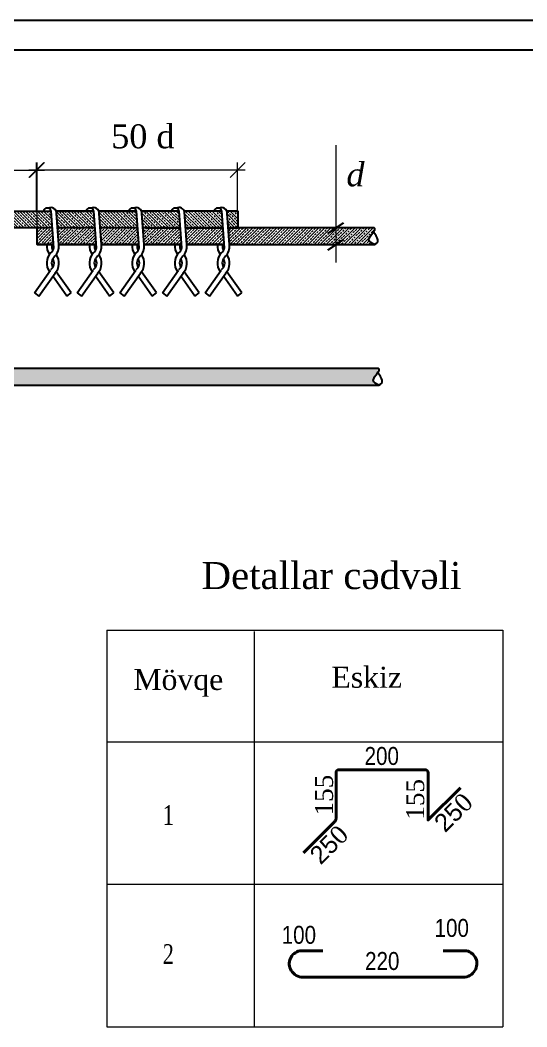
# Model space of a CAD drawing. Header units: millimetres. Extents: x 806395 to 2097197, y -233789 to 193681.
# Drawn here: x 2069115 to 2077578, y -101825 to -85002 of the extents above; entities that cross this region are included whole.
import ezdxf

# ---------------------------------------------------------------- set-up
doc = ezdxf.new("R2010")
doc.units = ezdxf.units.MM
doc.linetypes.add('ACAD_ISO02W100', pattern=[15, 12, -3])
doc.linetypes.add('ACAD_ISO04W100', pattern=[30, 24, -3, 0, -3])
for name, color, linetype, lineweight in [('APS_MADEIRA', 35, 'Continuous', 15), ('MARKALAR', 203, 'Continuous', 0), ('Olchu', 142, 'Continuous', 9), ('RAZREZ', 121, 'ACAD_ISO04W100', 15), ('rigel A1', 5, 'Continuous', 40), ('XAMUTLAR', 125, 'Continuous', 25)]:
    doc.layers.add(name, color=color, linetype=linetype, lineweight=lineweight)
doc.layers.add('text', color=7, linetype='Continuous')
doc.styles.add('400', font='times.ttf', dxfattribs={"width": 0.75, "height": 300})
doc.styles.add('Arial', font='arial.ttf')
doc.styles.get("Standard").update_dxf_attribs({"font": 'times.ttf'})
doc.styles.add('style1', font='A3TI(LA).TTF', dxfattribs={"height": 400})
doc.styles.add('style6', font='ARIALN.TTF', dxfattribs={"height": 300})
doc.styles.add('Times New Roman', font='times.ttf')
doc.dimstyles.new('DIM_100', dxfattribs={"dimscale": 100, "dimtxt": 400, "dimasz": 2.5, "dimexe": 1.25, "dimexo": 0.625, "dimtad": 1, "dimdec": 0, "dimtxsty": 'style1', "dimblk": 'OBLIQUE', "dimcen": 2.5, "dimdle": 1.25, "dimclrd": 251, "dimclre": 251, "dimaunit": 1, "dimadec": 3, "dimazin": 0, "dimtfac": 1, "dimtdec": 0, "dimtmove": 1, "dimatfit": 3, "dimfxl": 1.25, "dimlwd": 13, "dimlwe": 5, "dimarcsym": 0})
pattern_1 = [(315, (-11690110.735, -18123166.606), (50.28943428, 50.28943428), []), (315, (-11690085.59, -18123141.46), (50.28943428, 50.28943428), [35.56, -17.78])]

# ---------------------------------------------------------------- blocks, each defined once
blk = doc.blocks.new('_Oblique')
at = {"color": 0, "linetype": 'ByBlock', "lineweight": -2}
blk.add_line((-0.5, -0.5), (0.5, 0.5), dxfattribs=at)
blk = doc.blocks.new('*D146')
at = {"color": 251, "lineweight": 5, "ltscale": 15, "transparency": 16777216}
for p, q in [((2069386, -88197), (2069386, -87382)), ((2072746, -88197), (2072746, -87382))]:
    blk.add_line(p, q, dxfattribs=at)
at = {"color": 251, "linetype": 'ByBlock', "lineweight": 13, "ltscale": 15, "transparency": 16777216}
blk.add_line((2072871, -87507), (2069261, -87507), dxfattribs=at)
at = {"layer": 'Defpoints', "color": 0, "ltscale": 15, "transparency": 16777216}
for p in [(2069386, -87507), (2069386, -88259), (2072746, -88259)]:
    blk.add_point(p, dxfattribs=at)
at = {"color": 251, "lineweight": 13, "ltscale": 15, "transparency": 16777216, "xscale": 250, "yscale": 250, "zscale": 250, "rotation": 180}
blk.add_blockref('_Oblique', (2069386, -87507), dxfattribs=at)
at = {"color": 251, "lineweight": 13, "ltscale": 15, "transparency": 16777216, "xscale": 250, "yscale": 250, "zscale": 250}
blk.add_blockref('_Oblique', (2072746, -87507), dxfattribs=at)
at = {"color": 0, "lineweight": 15, "ltscale": 15, "transparency": 16777216, "insert": (2071108, -86947), "char_height": 300, "attachment_point": 5, "style": 'style6', "bg_fill": 3, "box_fill_scale": 1.1, "bg_fill_color": 9, "bg_fill_true_color": 13158600, "bg_fill_transparency": 0}
blk.add_mtext('{\\fTimes New Roman|b0|i0|c238|p18; \\fTimes New Roman|b0|i0|c204|p18;\\H1.33333x;50\\fTimes New Roman|b0|i0|c238|p18; d}', dxfattribs=at)
blk = doc.blocks.new('*D140')
at = {"color": 251, "lineweight": 5, "ltscale": 15, "transparency": 16777216}
for p, q in [((2066412, -90480), (2066412, -87382)), ((2069398, -88690), (2069398, -87382))]:
    blk.add_line(p, q, dxfattribs=at)
at = {"color": 251, "linetype": 'ByBlock', "lineweight": 13, "ltscale": 15, "transparency": 16777216}
blk.add_line((2066287, -87507), (2069523, -87507), dxfattribs=at)
at = {"layer": 'Defpoints', "color": 0, "ltscale": 15, "transparency": 16777216}
for p in [(2069398, -87507), (2069398, -88753), (2066412, -90542)]:
    blk.add_point(p, dxfattribs=at)
at = {"color": 251, "lineweight": 13, "ltscale": 15, "transparency": 16777216, "xscale": 250, "yscale": 250, "zscale": 250, "rotation": 180}
blk.add_blockref('_Oblique', (2066412, -87507), dxfattribs=at)
at = {"color": 251, "lineweight": 13, "ltscale": 15, "transparency": 16777216, "xscale": 250, "yscale": 250, "zscale": 250}
blk.add_blockref('_Oblique', (2069398, -87507), dxfattribs=at)
at = {"color": 0, "lineweight": 15, "ltscale": 15, "transparency": 16777216, "insert": (2067905, -87189), "char_height": 300, "attachment_point": 5, "style": 'style6', "bg_fill": 3, "box_fill_scale": 1.1, "bg_fill_color": 9, "bg_fill_true_color": 13158600, "bg_fill_transparency": 0}
blk.add_mtext('{\\fTimes New Roman|b0|i0|c238|p18;\\H1.33333x;1.5xLaş}', dxfattribs=at)
blk = doc.blocks.new('ntnntyht')
at = {"lineweight": 25}
blk.add_line((1961564, -20955), (2003567, -20955), dxfattribs=at)
at = {"lineweight": 25, "ltscale": 15}
blk.add_line((2003045, -21477), (1963653, -21477), dxfattribs=at)

msp = doc.modelspace()

# ---------------------------------------------------------------- hatches: boundary and pattern name
at = {"layer": 'RAZREZ', "lineweight": 18}
h = msp.add_hatch(dxfattribs=at)
h.set_pattern_fill('ANSI33', color=256, scale=11.2, angle=180, style=0)
h.set_pattern_definition([(225, (-11690110.735, -18123166.606), (50.28943428, -50.28943428), []), (225, (-11690161.024, -18123166.606), (50.28943428, -50.28943428), [35.56, -17.78])])
h.paths.add_polyline_path([(2072525.564, -88752.614), (2072503.857, -88472.614), (2071879.403, -88472.614), (2071899.901, -88752.614)])
h.paths.add_polyline_path([(2071812.92, -88752.614), (2071791.213, -88472.614), (2071207.065, -88472.614), (2071166.759, -88472.614), (2071187.257, -88752.614)])
h.paths.add_polyline_path([(2074390.05, -88752.614), (2074390.05, -88472.614), (2072592.047, -88472.614), (2072612.546, -88752.614), (2072758.336, -88752.614)])
edge = h.paths.add_edge_path()
edge.add_spline(control_points=[(2075033.403, -88752.614), (2074986.877, -88729.878), (2074859.628, -88667.696), (2075081.201, -88497.921), (2075027.454, -88472.614)], knot_values=[0, 0, 0, 0, 0.111016897, 0.303631613, 0.303631613, 0.303631613, 0.303631613], degree=3, periodic=0)
edge.add_line((2075027.454, -88472.614), (2074393.509, -88472.614))
edge.add_line((2074393.509, -88472.614), (2074390.05, -88475.011))
edge.add_line((2074390.05, -88475.011), (2074390.05, -88752.614))
edge.add_line((2074390.05, -88752.614), (2075033.403, -88752.614))
h.paths.add_polyline_path([(2071100.276, -88752.614), (2071078.569, -88472.614), (2071078.336, -88472.614), (2070454.115, -88472.614), (2070474.613, -88752.614)])
h.paths.add_polyline_path([(2070387.632, -88752.614), (2070365.925, -88472.614), (2069741.471, -88472.614), (2069761.969, -88752.614)])
h.paths.add_polyline_path([(2069653.281, -88472.614), (2069398.336, -88472.614), (2069398.336, -88752.614), (2069674.988, -88752.614)])
at = {"layer": 'XAMUTLAR', "lineweight": 0}
h = msp.add_hatch(dxfattribs=at)
h.set_pattern_fill('BRASS', color=256, scale=11.2, angle=315, style=0)
h.set_pattern_definition(pattern_1)
edge = h.paths.add_edge_path()
edge.add_line((2068046.945, -90822.445), (2068043.486, -90824.842))
edge.add_line((2068043.486, -90824.842), (2068043.486, -91102.445))
edge.add_line((2068043.486, -91102.445), (2075106.499, -91102.445))
edge.add_spline(control_points=[(2075106.499, -91102.445), (2075059.973, -91079.709), (2074932.725, -91017.526), (2075154.297, -90847.752), (2075100.551, -90822.445)], knot_values=[0, 0, 0, 0, 0.111016897, 0.303631613, 0.303631613, 0.303631613, 0.303631613], degree=3, periodic=0)
edge.add_line((2075100.551, -90822.445), (2068046.945, -90822.445))
edge = h.paths.add_edge_path()
edge.add_spline(control_points=[(2061552.002, -88192.614), (2061593.851, -88217.921), (2061372.279, -88387.696), (2061499.527, -88449.878), (2061546.053, -88472.614)], knot_values=[0, 0, 0, 0, 0.192614716, 0.303631613, 0.303631613, 0.303631613, 0.303631613], degree=3, periodic=0)
edge.add_line((2061546.053, -88472.614), (2068052.02, -88472.614))
edge.add_line((2068052.02, -88472.614), (2068052.02, -88192.614))
edge.add_line((2068052.02, -88192.614), (2061552.002, -88192.614))
h = msp.add_hatch(dxfattribs=at)
h.set_pattern_fill('BRASS', color=256, scale=11.2, angle=315, style=0)
h.set_pattern_definition(pattern_1)
h.paths.add_polyline_path([(2072592.047, -88472.614), (2072571.548, -88192.614), (2072758.336, -88192.614), (2072758.336, -88472.614)])
edge = h.paths.add_edge_path()
edge.add_arc((2071766.75, -88228.655), 94.987, 9.7435302, 22.2983863, ccw=False)
edge.add_line((2071860.366, -88212.58), (2071879.403, -88472.614))
edge.add_line((2071879.403, -88472.614), (2072503.857, -88472.614))
edge.add_line((2072503.857, -88472.614), (2072482.151, -88192.614))
edge.add_line((2072482.151, -88192.614), (2071854.633, -88192.614))
edge = h.paths.add_edge_path()
edge.add_line((2071166.759, -88472.614), (2071149.18, -88232.502))
edge.add_arc((2071054.116, -88228.819), 95.136, 357.7808292, 382.3680521)
edge.add_line((2071142.094, -88192.614), (2071769.506, -88192.614))
edge.add_line((2071769.506, -88192.614), (2071791.213, -88472.614))
edge.add_line((2071791.213, -88472.614), (2071166.759, -88472.614))
edge = h.paths.add_edge_path()
edge.add_arc((2070341.472, -88228.819), 95.136, -2.2191709, 22.3680521, ccw=False)
edge.add_line((2070436.536, -88232.502), (2070454.115, -88472.614))
edge.add_line((2070454.115, -88472.614), (2071078.569, -88472.614))
edge.add_line((2071078.569, -88472.614), (2071056.862, -88192.614))
edge.add_line((2071056.862, -88192.614), (2070429.45, -88192.614))
h.paths.add_polyline_path([(2069631.574, -88192.614), (2069653.281, -88472.614), (2067202.856, -88472.614), (2067202.856, -88192.614)])
edge = h.paths.add_edge_path()
edge.add_arc((2069628.828, -88228.819), 95.136, -2.2191708, 22.3680521, ccw=False)
edge.add_line((2069723.892, -88232.502), (2069741.471, -88472.614))
edge.add_line((2069741.471, -88472.614), (2070365.925, -88472.614))
edge.add_line((2070365.925, -88472.614), (2070344.218, -88192.614))
edge.add_line((2070344.218, -88192.614), (2069716.805, -88192.614))

# ---------------------------------------------------------------- linework, layer by layer
at = {"color": 0, "lineweight": 15}
for p, q in [((2070559.992, -95194.416), (2077175.817, -95194.416)), ((2070559.992, -95194.416), (2070559.992, -101824.939)), ((2077175.817, -95194.416), (2077175.817, -101824.939)), ((2073022.126, -95220.277), (2073022.126, -101824.939)), ((2070559.992, -97060.163), (2077175.817, -97060.163)), ((2070559.992, -99442.551), (2077175.817, -99442.551)), ((2070559.992, -101824.939), (2077175.817, -101824.939))]:
    msp.add_line(p, q, dxfattribs=at)
at = {"layer": 'MARKALAR'}
msp.add_line((2074390.05, -89050.689), (2074390.05, -87090.872), dxfattribs=at)
at = {"layer": 'MARKALAR', "lineweight": 30}
for p, q in [((2074254.654, -88568.818), (2074516.537, -88387.377)), ((2074254.654, -88848.818), (2074516.537, -88667.377))]:
    msp.add_line(p, q, dxfattribs=at)
at = {"layer": 'rigel A1', "color": 0}
for p, q in [((2073783.233, -100555.557), (2074171.866, -100555.557)), ((2076569.726, -100555.557), (2076181.093, -100555.557)), ((2073839.846, -100994.692), (2076513.113, -100994.692))]:
    msp.add_line(p, q, dxfattribs=at)
msp.add_lwpolyline([(2073847.998, -98915.48), (2074368.635, -98394.843, 0.198912367), (2074391.132, -98340.53), (2074391.132, -97578.635, -0.414213562), (2074442.339, -97527.427), (2075876.141, -97527.427, -0.414213562), (2075927.348, -97578.635), (2075927.348, -98366.165, 0.668178638), (2075931.719, -98367.975), (2076470.482, -97829.212)], format="xyb", dxfattribs=at)
for centre, radius, start, end in [((2073828.626, -100769.581), 218.785, 101.9746321, 211.167413), ((2076524.333, -100769.581), 218.785, 328.832587, 78.0253679), ((2073839.846, -100762.794), 231.897, 211.167413, 270), ((2076513.113, -100762.794), 231.897, 270, 328.832587)]:
    msp.add_arc(centre, radius, start, end, dxfattribs=at)
at = {"layer": 'XAMUTLAR'}
for p, q in [((2069679.066, -88805.217), (2069631.574, -88192.614)), ((2070344.218, -88192.614), (2069716.805, -88192.614)), ((2070391.71, -88805.217), (2070344.218, -88192.614)), ((2071056.862, -88192.614), (2070429.45, -88192.614)), ((2071104.354, -88805.217), (2071056.862, -88192.614)), ((2071769.506, -88192.614), (2071142.094, -88192.614)), ((2071816.998, -88805.217), (2071769.506, -88192.614)), ((2072482.151, -88192.614), (2071854.633, -88192.614)), ((2071899.901, -88752.614), (2071860.366, -88212.58)), ((2072529.642, -88805.217), (2072482.151, -88192.614)), ((2072758.336, -88192.614), (2072571.548, -88192.614)), ((2072612.546, -88752.614), (2072574.469, -88232.502)), ((2072758.336, -88472.614), (2072758.336, -88192.614)), ((2069398.336, -88752.614), (2069398.336, -88472.614)), ((2070365.925, -88472.614), (2069741.471, -88472.614)), ((2070365.925, -88472.614), (2069741.471, -88472.614)), ((2071078.569, -88472.614), (2070454.115, -88472.614)), ((2071078.569, -88472.614), (2070454.115, -88472.614)), ((2071373.851, -88472.614), (2071166.759, -88472.614)), ((2071791.213, -88472.614), (2071166.759, -88472.614)), ((2071207.065, -88472.614), (2071791.213, -88472.614)), ((2072503.857, -88472.614), (2071879.403, -88472.614)), ((2071879.403, -88472.614), (2072503.857, -88472.614)), ((2073053.851, -88472.614), (2072592.047, -88472.614)), ((2072592.047, -88472.614), (2072758.336, -88472.614)), ((2069674.988, -88752.614), (2069398.336, -88752.614)), ((2070387.632, -88752.614), (2069761.969, -88752.614)), ((2071100.276, -88752.614), (2070474.613, -88752.614)), ((2071078.336, -88752.614), (2071100.276, -88752.614)), ((2071812.92, -88752.614), (2071187.257, -88752.614)), ((2071187.257, -88752.614), (2071812.92, -88752.614)), ((2072525.564, -88752.614), (2071899.901, -88752.614)), ((2071899.901, -88752.614), (2072525.564, -88752.614)), ((2072758.336, -88752.614), (2072612.546, -88752.614)), ((2072612.546, -88752.614), (2072758.336, -88752.614)), ((2069353.204, -89561.292), (2069623.806, -89177.923)), ((2069426.406, -89612.961), (2069697.008, -89229.592)), ((2069893.783, -89612.075), (2069660.407, -89281.445)), ((2069966.985, -89560.406), (2069716.736, -89205.873)), ((2070065.848, -89561.292), (2070336.451, -89177.923)), ((2070139.05, -89612.961), (2070409.652, -89229.592)), ((2070606.427, -89612.075), (2070373.051, -89281.445)), ((2070679.629, -89560.406), (2070429.38, -89205.873)), ((2070778.493, -89561.292), (2071049.095, -89177.923)), ((2070851.694, -89612.961), (2071122.296, -89229.592)), ((2071319.071, -89612.075), (2071085.695, -89281.445)), ((2071392.273, -89560.406), (2071142.024, -89205.873)), ((2071491.137, -89561.292), (2071761.739, -89177.923)), ((2071564.338, -89612.961), (2071834.94, -89229.592)), ((2072031.716, -89612.075), (2071798.339, -89281.445)), ((2072104.917, -89560.406), (2071854.669, -89205.873)), ((2072203.781, -89561.292), (2072474.383, -89177.923)), ((2072276.982, -89612.961), (2072547.584, -89229.592)), ((2072744.36, -89612.075), (2072510.983, -89281.445)), ((2072817.561, -89560.406), (2072567.313, -89205.873)), ((2069353.204, -89561.292), (2069426.406, -89612.961)), ((2069893.783, -89612.075), (2069966.985, -89560.406)), ((2070065.848, -89561.292), (2070139.05, -89612.961)), ((2070606.427, -89612.075), (2070679.629, -89560.406)), ((2070778.493, -89561.292), (2070851.694, -89612.961)), ((2071319.071, -89612.075), (2071392.273, -89560.406)), ((2071491.137, -89561.292), (2071564.338, -89612.961)), ((2072031.716, -89612.075), (2072104.917, -89560.406)), ((2072203.781, -89561.292), (2072276.982, -89612.961)), ((2072744.36, -89612.075), (2072817.561, -89560.406))]:
    msp.add_line(p, q, dxfattribs=at)
for points in [[(2061552.002, -88192.614), (2069631.574, -88192.614)], [(2069716.805, -88192.614), (2070344.218, -88192.614)], [(2070429.45, -88192.614), (2071056.862, -88192.614)], [(2071142.094, -88192.614), (2071207.065, -88192.614), (2071207.065, -88209.46)], [(2069653.281, -88472.614), (2061546.053, -88472.614)], [(2070365.925, -88472.614), (2069741.471, -88472.614)], [(2071078.569, -88472.614), (2070454.115, -88472.614)], [(2071078.569, -88472.614), (2071078.336, -88472.614), (2071078.336, -88472.614)], [(2071373.851, -88472.614), (2071373.851, -88472.614), (2071166.759, -88472.614)], [(2071791.213, -88472.614), (2071166.759, -88472.614)], [(2072503.857, -88472.614), (2071879.403, -88472.614)], [(2075027.454, -88472.614), (2072592.047, -88472.614)], [(2069398.336, -88745.815), (2069398.336, -88752.614), (2069674.988, -88752.614)], [(2069761.969, -88752.614), (2070387.632, -88752.614)], [(2070474.613, -88752.614), (2071100.276, -88752.614)], [(2071187.257, -88752.614), (2071812.92, -88752.614)], [(2071899.901, -88752.614), (2072525.564, -88752.614)], [(2072612.546, -88752.614), (2075033.403, -88752.614)], [(2075100.551, -90822.445), (2066245.483, -90822.445)], [(2066265.982, -91102.445), (2075106.499, -91102.445)]]:
    msp.add_lwpolyline(points, dxfattribs=at)
for centre, radius, start, end in [((2069805.743, -88778.646), 247.098, 173.9525566, 214.9028836), ((2069540.898, -88780.361), 140.386, 307.4350418, 349.8018143), ((2069786.008, -88778.677), 144.741, 169.6263925, 210.5974508), ((2069516.246, -88778.646), 247.098, 316.3935806, 6.0474435), ((2070518.387, -88778.646), 247.098, 173.9525566, 214.9028836), ((2070253.542, -88780.361), 140.386, 307.4350418, 349.8018143), ((2070498.652, -88778.677), 144.741, 169.6263925, 210.5974508), ((2070228.89, -88778.646), 247.098, 316.3935806, 6.0474435), ((2071231.031, -88778.646), 247.098, 173.9525566, 214.9028836), ((2070966.186, -88780.361), 140.386, 307.4350418, 349.8018143), ((2071211.296, -88778.677), 144.741, 169.6263925, 210.5974508), ((2070941.534, -88778.646), 247.098, 316.3935806, 6.0474435), ((2071943.675, -88778.646), 247.098, 173.9525566, 214.9028836), ((2071678.83, -88780.361), 140.386, 307.4350418, 349.8018143), ((2071923.94, -88778.677), 144.741, 169.6263925, 210.5974508), ((2071654.178, -88778.646), 247.098, 316.3935806, 6.0474435), ((2072656.319, -88778.646), 247.098, 173.9525566, 214.9028836), ((2072391.474, -88780.361), 140.386, 307.4350418, 349.8018143), ((2072636.585, -88778.677), 144.741, 169.6263925, 210.5974508), ((2072366.822, -88778.646), 247.098, 316.3935806, 6.0474435), ((2069805.156, -89062.258), 247.098, 136.3935806, 215.5355135), ((2069540.311, -89060.543), 140.386, 307.5742891, 30.8502561), ((2069785.421, -89062.227), 144.741, 128.5754824, 209.8100155), ((2069515.659, -89062.258), 247.098, 316.5001249, 34.9028836), ((2070517.8, -89062.258), 247.098, 136.3935806, 215.5355135), ((2070252.955, -89060.543), 140.386, 307.5742891, 30.8502561), ((2070498.065, -89062.227), 144.741, 128.5754824, 209.8100155), ((2070228.303, -89062.258), 247.098, 316.5001249, 34.9028836), ((2071230.444, -89062.258), 247.098, 136.3935806, 215.5355135), ((2070965.599, -89060.543), 140.386, 307.5742891, 30.8502561), ((2071210.709, -89062.227), 144.741, 128.5754824, 209.8100155), ((2070940.947, -89062.258), 247.098, 316.5001249, 34.9028836), ((2071943.088, -89062.258), 247.098, 136.3935806, 215.5355135), ((2071678.243, -89060.543), 140.386, 307.5742891, 30.8502561), ((2071923.353, -89062.227), 144.741, 128.5754824, 209.8100155), ((2071653.591, -89062.258), 247.098, 316.5001249, 34.9028836), ((2072655.732, -89062.258), 247.098, 136.3935806, 215.5355135), ((2072390.887, -89060.543), 140.386, 307.5742891, 30.8502561), ((2072635.997, -89062.227), 144.741, 128.5754824, 209.8100155), ((2072366.235, -89062.258), 247.098, 316.5001249, 34.9028836)]:
    msp.add_arc(centre, radius, start, end, dxfattribs=at)
for points, knots in [([(2075033.403, -88752.614), (2074986.877, -88729.878), (2074859.628, -88667.696), (2075081.201, -88497.921), (2075027.454, -88472.614)], [0, 0, 0, 0, 0.111016897, 0.3036316135, 0.3036316135, 0.3036316135, 0.3036316135]), ([(2075033.403, -88752.614), (2075079.929, -88729.878), (2075113.399, -88686.174), (2075049.54, -88584.872), (2075013.849, -88543.457)], [0, 0, 0, 0, 0.111016897, 0.2189660101, 0.2189660101, 0.2189660101, 0.2189660101]), ([(2075106.499, -91102.445), (2075059.973, -91079.709), (2074932.725, -91017.526), (2075154.297, -90847.752), (2075100.551, -90822.445)], [0, 0, 0, 0, 0.111016897, 0.3036316135, 0.3036316135, 0.3036316135, 0.3036316135]), ([(2075106.499, -91102.445), (2075153.026, -91079.709), (2075186.495, -91036.005), (2075122.637, -90934.702), (2075086.945, -90893.288)], [0, 0, 0, 0, 0.111016897, 0.2189660101, 0.2189660101, 0.2189660101, 0.2189660101])]:
    msp.add_open_spline(points, degree=3, knots=knots, dxfattribs=at)

# ---------------------------------------------------------------- texts
at = {"char_height": 329.12358, "width": 289.17941, "attachment_point": 1, "style": '400'}
for s, insert in [('{\\fTimes New Roman|b0|i0|c238|p18;1}', (2071496.022, -98120.14)), ('{\\fTimes New Roman|b0|i0|c238|p18;2}', (2071496.022, -100443.697))]:
    msp.add_mtext(s, dxfattribs=dict(at, insert=insert))
at = {"layer": 'APS_MADEIRA', "color": 7, "lineweight": 9, "ltscale": 25, "attachment_point": 1, "style": 'Arial'}
for s, insert, char_height, width in [('{\\fTimes New Roman|b0|i0|c238|p18;Detallar cədvəli}', (2072145.015, -94057.241), 451.73825, 7168.51312), ('{\\fTimes New Roman|b0|i0|c238|p18;Mövqe}', (2071004.93, -95843.888), 351.07612, 535.4112), ('\\pxt35;{\\fTimes New Roman|b0|i0|c238|p18;Eskiz}', (2074313.379, -95807.069), 351.07612, 535.4112)]:
    msp.add_mtext(s, dxfattribs=dict(at, insert=insert, char_height=char_height, width=width))
at = {"layer": 'Olchu', "color": 0, "char_height": 300, "attachment_point": 5, "rotation": 90, "style": 'Times New Roman'}
for insert in [(2074191.53, -97952.35), (2075714.291, -98022.859)]:
    msp.add_mtext('{\\fTimes New Roman|b0|i0|c238|p18;155}', dxfattribs=dict(at, insert=insert))
at = {"layer": 'Olchu', "color": 0, "char_height": 300, "attachment_point": 5, "rotation": 45}
for insert in [(2076352.11, -98241.547), (2074273.658, -98779.86)]:
    msp.add_mtext('{\\fArial|b0|i0|c238|p34;25}0', dxfattribs=dict(at, insert=insert))
at = {"layer": 'text', "linetype": 'ACAD_ISO02W100', "style": 'style6'}
for s, p in [('100', (2076036.587, -100321.201)), ('100', (2073483.579, -100437.084)), ('220', (2074875.553, -100874.335))]:
    msp.add_text(s, height=300, dxfattribs=at).set_placement(p)
at = {"layer": 'text', "insert": (2074866.142, -87379.733), "char_height": 400, "width": 3544.31515, "attachment_point": 3, "style": 'style6'}
msp.add_mtext('{\\fTimes New Roman|b0|i1|c0|p18;d }', dxfattribs=at)
at = {"layer": 'text', "linetype": 'ACAD_ISO02W100', "insert": (2075154.399, -97300.314), "char_height": 300, "attachment_point": 5, "style": 'style6'}
msp.add_mtext('200', dxfattribs=at)

# ---------------------------------------------------------------- next in the draw order: dimensions: what is measured, and where the dimension line sits
at = {"color": 7, "lineweight": 15, "ltscale": 15}
dim = msp.add_linear_dim(base=(2069386.253, -87507.49), p1=(2072746.253, -88259.008), p2=(2069386.253, -88259.008), text='{\\fTimes New Roman|b0|i0|c238|p18; \\fTimes New Roman|b0|i0|c204|p18;\\H1.33333x;50\\fTimes New Roman|b0|i0|c238|p18; d}', dimstyle='DIM_100', override={"dimtxsty": 'style6', "dimtfill": 1, "dimtfillclr": 256}, dxfattribs=at)
dim.commit()
dim.dimension.update_dxf_attribs({"geometry": '*D146', "text_midpoint": (2071107.583, -87218.273), "dimtype": 160})

# ---------------------------------------------------------------- next in the draw order: linework, layer by layer
at = {"layer": 'XAMUTLAR'}
for p, q in [((2069761.969, -88752.614), (2069723.892, -88232.502)), ((2070474.613, -88752.614), (2070436.536, -88232.502)), ((2071187.257, -88752.614), (2071149.18, -88232.502))]:
    msp.add_line(p, q, dxfattribs=at)
for centre, radius, start, end in [((2069567.383, -88209.013), 66.253, 14.3305465, 165.6694535), ((2069628.828, -88228.819), 95.136, 357.7808292, 118.0877363), ((2070280.027, -88209.013), 66.253, 14.3305465, 165.6694535), ((2070341.472, -88228.819), 95.136, 357.7808292, 118.0877363), ((2070992.671, -88209.013), 66.253, 14.3305465, 165.6694535), ((2071054.116, -88228.819), 95.136, 357.7808292, 118.0877363), ((2071705.315, -88209.013), 66.253, 14.3305465, 165.6694535), ((2071766.75, -88228.655), 94.987, 9.7435302, 118.1286426), ((2072417.96, -88209.013), 66.253, 14.3305465, 165.6694535), ((2072479.404, -88228.819), 95.136, 357.7808292, 118.0877363)]:
    msp.add_arc(centre, radius, start, end, dxfattribs=at)

# ---------------------------------------------------------------- next in the draw order: dimensions: what is measured, and where the dimension line sits
at = {"color": 7, "lineweight": 15, "ltscale": 15}
dim = msp.add_linear_dim(base=(2069398.336, -87507.49), p1=(2066411.772, -90542.445), p2=(2069398.336, -88752.614), text='{\\fTimes New Roman|b0|i0|c238|p18;\\H1.33333x;1.5xLaş}', dimstyle='DIM_100', override={"dimtxsty": 'style6', "dimtfill": 1, "dimtfillclr": 256}, dxfattribs=at)
dim.commit()
dim.dimension.update_dxf_attribs({"geometry": '*D140', "text_midpoint": (2067905.054, -87188.754)})

# ---------------------------------------------------------------- next in the draw order: block references
at = {"color": 3, "xscale": 0.9567425659268776, "yscale": 0.9567425659268776, "zscale": 0.9567425659268776}
msp.add_blockref('ntnntyht', (180298.616, -64954.063), dxfattribs=at)

doc.saveas('drawing.dxf')
